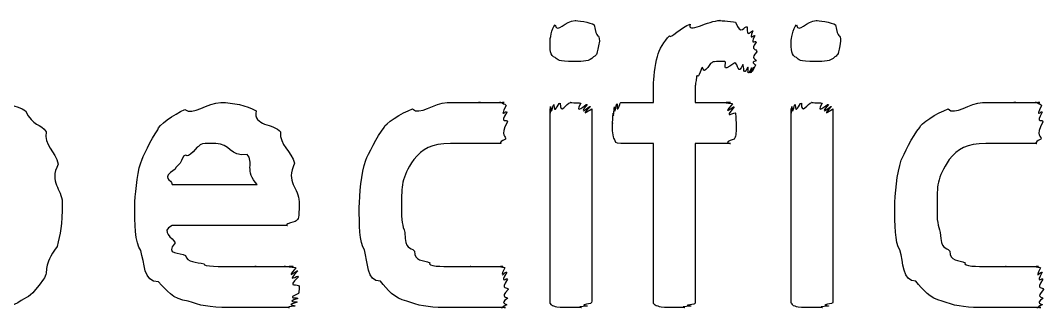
# Model space of a CAD drawing. Header units: millimetres. Extents: x 0 to 216, y 0 to 279.
# Drawn here: x 58.68 to 67.47, y 123.97 to 126.44 of the extents above; entities that cross this region are included whole.
import ezdxf

# ---------------------------------------------------------------- set-up
doc = ezdxf.new("R2010")
doc.units = ezdxf.units.MM
doc.layers.get('0').update_dxf_attribs({"linetype": 'CONTINUOUS'})

msp = doc.modelspace()

# ---------------------------------------------------------------- linework, layer by layer
at = {"color": 0}
for p, q in [((63.6556, 126.258), (63.6556, 126.258)), ((65.7296, 126.258), (65.7296, 126.258)), ((65.0088, 126.165), (65.0088, 126.165)), ((64.1216, 125.729), (64.1216, 125.878)), ((64.4797, 125.84), (64.4797, 125.729)), ((63.8404, 125.729), (64.1216, 125.729)), ((64.4797, 125.729), (64.7831, 125.729)), ((63.2312, 124.021), (63.2312, 125.674)), ((63.5896, 125.674), (63.5896, 124.021)), ((65.3052, 124.021), (65.3052, 125.674)), ((65.6636, 125.674), (65.6636, 124.021)), ((64.1216, 125.377), (63.8404, 125.377)), ((64.1216, 124.021), (64.1216, 125.377)), ((64.7831, 125.377), (64.4797, 125.377)), ((64.4797, 125.377), (64.4797, 124.021)), ((59.9817, 125.024), (60.7148, 125.024)), ((59.0367, 124.87), (59.0367, 124.87)), ((61.0732, 124.875), (61.0732, 124.815)), ((60.9685, 124.671), (59.9817, 124.671)), ((62.8703, 124.12), (62.8703, 124.12)), ((67.4744, 124.12), (67.4744, 124.12))]:
    msp.add_line(p, q, dxfattribs=at)
for points in [[(63.2753, 126.396), (63.2933, 126.317), (63.3649, 126.435), (63.4464, 126.435)], [(63.4464, 126.435), (63.4545, 126.435), (63.5811, 126.421), (63.6115, 126.396)], [(64.2592, 126.303), (64.2606, 126.273), (64.3654, 126.38), (64.4356, 126.402)], [(64.4356, 126.402), (64.4042, 126.317), (64.5954, 126.435), (64.6949, 126.435)], [(64.6949, 126.435), (64.6645, 126.435), (64.7831, 126.43), (64.8271, 126.419)], [(64.8271, 126.419), (64.8712, 126.294), (64.9041, 126.394), (64.9263, 126.38)], [(65.3493, 126.396), (65.3673, 126.317), (65.4389, 126.435), (65.5204, 126.435)], [(65.5204, 126.435), (65.5285, 126.435), (65.6551, 126.421), (65.6855, 126.396)], [(63.2312, 126.258), (63.2312, 126.266), (63.2449, 126.37), (63.2753, 126.396)], [(63.6115, 126.396), (63.6309, 126.27), (63.6556, 126.328), (63.6556, 126.258)], [(64.9263, 126.38), (64.9182, 126.27), (64.9676, 126.358), (64.976, 126.347)], [(64.976, 126.347), (64.9333, 126.248), (64.9884, 126.321), (64.9922, 126.303)], [(65.3052, 126.258), (65.3052, 126.266), (65.3189, 126.37), (65.3493, 126.396)], [(65.6855, 126.396), (65.7049, 126.27), (65.7296, 126.328), (65.7296, 126.258)], [(63.2753, 126.115), (63.2312, 126.129), (63.2312, 126.188), (63.2312, 126.258)], [(63.6556, 126.258), (63.6309, 126.133), (63.6393, 126.146), (63.6062, 126.121)], [(64.1544, 126.126), (64.1685, 126.184), (64.2151, 126.258), (64.2592, 126.303)], [(64.9922, 126.303), (64.9443, 126.214), (65.0035, 126.27), (65.0035, 126.248)], [(65.0035, 126.248), (64.9482, 126.17), (65.0088, 126.198), (65.0088, 126.165)], [(65.3493, 126.115), (65.3052, 126.129), (65.3052, 126.188), (65.3052, 126.258)], [(65.7296, 126.258), (65.7049, 126.133), (65.713, 126.146), (65.6802, 126.121)], [(65.0088, 126.165), (64.9482, 126.104), (65.0064, 126.106), (65.0035, 126.088)], [(63.4407, 126.082), (63.289, 126.082), (63.3042, 126.093), (63.2753, 126.115)], [(63.6062, 126.121), (63.5688, 126.082), (63.5208, 126.082), (63.4407, 126.082)], [(64.1216, 125.878), (64.1216, 125.924), (64.1325, 126.056), (64.1544, 126.126)], [(64.612, 126.066), (64.5365, 125.946), (64.5569, 126.045), (64.5351, 126.027)], [(64.7333, 126.082), (64.5982, 126.082), (64.6451, 126.077), (64.612, 126.066)], [(64.8215, 126.071), (64.6797, 125.964), (64.7665, 126.082), (64.7333, 126.082)], [(64.8878, 126.055), (64.849, 125.953), (64.8462, 126.067), (64.8215, 126.071)], [(64.9319, 126.033), (64.885, 125.939), (64.9055, 126.046), (64.8878, 126.055)], [(64.9979, 126.049), (64.9372, 125.935), (64.9884, 126.036), (64.9813, 126.033)], [(65.0035, 126.088), (64.9443, 126.071), (65.0007, 126.06), (64.9979, 126.049)], [(65.5147, 126.082), (65.363, 126.082), (65.3782, 126.093), (65.3493, 126.115)], [(65.6802, 126.121), (65.6428, 126.082), (65.5948, 126.082), (65.5147, 126.082)], [(64.5351, 126.027), (64.4962, 125.909), (64.5019, 125.983), (64.491, 125.95)], [(64.9647, 126.027), (64.9111, 125.928), (64.9457, 126.028), (64.9319, 126.033)], [(64.9813, 126.033), (64.9263, 125.928), (64.9718, 126.027), (64.9647, 126.027)], [(64.491, 125.95), (64.4772, 125.846), (64.4797, 125.884), (64.4797, 125.84)], [(58.4521, 125.729), (58.5184, 125.729), (58.6479, 125.705), (58.7223, 125.658)], [(60.0922, 125.669), (60.1581, 125.611), (60.2865, 125.729), (60.4008, 125.729)], [(60.4008, 125.729), (60.507, 125.729), (60.6185, 125.705), (60.7039, 125.658)], [(62.049, 125.674), (62.1055, 125.611), (62.2392, 125.729), (62.3464, 125.729)], [(62.3464, 125.729), (62.381, 125.729), (62.4473, 125.729), (62.4953, 125.729)], [(62.4953, 125.729), (62.4801, 125.729), (62.5919, 125.729), (62.6332, 125.729)], [(62.6332, 125.729), (62.5616, 125.729), (62.7105, 125.729), (62.7433, 125.729)], [(62.7433, 125.729), (62.7447, 125.729), (62.7987, 125.729), (62.8096, 125.729)], [(62.8096, 125.729), (62.7712, 125.729), (62.8329, 125.729), (62.8371, 125.729)], [(62.8371, 125.729), (62.7821, 125.729), (62.8495, 125.72), (62.8537, 125.702)], [(62.8537, 125.702), (62.7888, 125.578), (62.8594, 125.669), (62.8594, 125.647)], [(63.2368, 125.696), (63.2425, 125.597), (63.2534, 125.709), (63.2643, 125.713)], [(63.2643, 125.713), (63.2672, 125.608), (63.2975, 125.724), (63.3194, 125.724)], [(63.3194, 125.724), (63.3155, 125.611), (63.3748, 125.729), (63.4076, 125.729)], [(63.4076, 125.729), (63.3857, 125.729), (63.4739, 125.727), (63.4958, 125.724)], [(63.4958, 125.724), (63.4326, 125.608), (63.5399, 125.72), (63.5512, 125.713)], [(63.5512, 125.713), (63.4587, 125.597), (63.5744, 125.703), (63.5787, 125.696)], [(63.7854, 125.691), (63.7868, 125.6), (63.7992, 125.714), (63.8073, 125.718)], [(63.8073, 125.718), (63.8044, 125.611), (63.8295, 125.729), (63.8404, 125.729)], [(64.7831, 125.729), (64.6864, 125.729), (64.7954, 125.725), (64.7996, 125.718)], [(64.7996, 125.718), (64.6977, 125.6), (64.812, 125.705), (64.8159, 125.691)], [(65.3108, 125.696), (65.3161, 125.597), (65.3274, 125.709), (65.3383, 125.713)], [(65.3383, 125.713), (65.3411, 125.608), (65.3715, 125.724), (65.3934, 125.724)], [(65.3934, 125.724), (65.3891, 125.611), (65.4484, 125.729), (65.4816, 125.729)], [(65.4816, 125.729), (65.4597, 125.729), (65.5479, 125.727), (65.5697, 125.724)], [(65.5697, 125.724), (65.5066, 125.608), (65.6138, 125.72), (65.6248, 125.713)], [(65.6248, 125.713), (65.5327, 125.597), (65.6484, 125.703), (65.6527, 125.696)], [(66.6531, 125.674), (66.7096, 125.611), (66.8433, 125.729), (66.9505, 125.729)], [(66.9505, 125.729), (66.9851, 125.729), (67.0511, 125.729), (67.0994, 125.729)], [(67.0994, 125.729), (67.0842, 125.729), (67.1961, 125.729), (67.2373, 125.729)], [(67.2373, 125.729), (67.1657, 125.729), (67.3146, 125.729), (67.3474, 125.729)], [(67.3474, 125.729), (67.3488, 125.729), (67.4028, 125.729), (67.4137, 125.729)], [(67.4137, 125.729), (67.3749, 125.729), (67.437, 125.729), (67.4412, 125.729)], [(67.4412, 125.729), (67.3862, 125.729), (67.4536, 125.72), (67.4578, 125.702)], [(67.4578, 125.702), (67.3929, 125.578), (67.4631, 125.669), (67.4631, 125.647)], [(58.7223, 125.658), (58.783, 125.52), (58.8546, 125.553), (58.8987, 125.476)], [(59.8607, 125.493), (59.8565, 125.531), (59.9997, 125.627), (60.0922, 125.669)], [(60.7039, 125.658), (60.6764, 125.52), (60.8584, 125.553), (60.9134, 125.476)], [(61.8063, 125.514), (61.8035, 125.542), (61.9566, 125.641), (62.049, 125.674)], [(62.8594, 125.647), (62.793, 125.534), (62.8646, 125.597), (62.8646, 125.564)], [(63.2312, 125.674), (63.2312, 125.582), (63.2326, 125.688), (63.2368, 125.696)], [(63.5787, 125.696), (63.4697, 125.582), (63.5896, 125.681), (63.5896, 125.674)], [(63.7688, 125.553), (63.7688, 125.527), (63.7702, 125.614), (63.7741, 125.636)], [(63.7741, 125.636), (63.7755, 125.571), (63.7812, 125.676), (63.7854, 125.691)], [(64.8159, 125.691), (64.7086, 125.571), (64.8271, 125.658), (64.8271, 125.636)], [(64.8271, 125.636), (64.83, 125.527), (64.8324, 125.586), (64.8324, 125.553)], [(65.3052, 125.674), (65.3052, 125.582), (65.3066, 125.688), (65.3108, 125.696)], [(65.6527, 125.696), (65.5436, 125.582), (65.6636, 125.681), (65.6636, 125.674)], [(66.4104, 125.514), (66.4076, 125.542), (66.5607, 125.641), (66.6531, 125.674)], [(67.4631, 125.647), (67.3971, 125.534), (67.4688, 125.597), (67.4688, 125.564)], [(62.8646, 125.564), (62.793, 125.432), (62.8594, 125.444), (62.8481, 125.415)], [(63.7854, 125.415), (63.7688, 125.432), (63.7688, 125.49), (63.7688, 125.553)], [(64.8324, 125.553), (64.83, 125.432), (64.8271, 125.444), (64.8159, 125.415)], [(67.4688, 125.564), (67.3971, 125.432), (67.4631, 125.444), (67.4522, 125.415)], [(58.8987, 125.476), (58.874, 125.366), (58.9813, 125.306), (59.0035, 125.2)], [(59.7119, 125.211), (59.7309, 125.258), (59.7972, 125.415), (59.8607, 125.493)], [(60.9134, 125.476), (60.9039, 125.366), (61.0087, 125.308), (61.0348, 125.206)], [(61.6465, 125.233), (61.6687, 125.277), (61.7403, 125.44), (61.8063, 125.514)], [(66.2506, 125.233), (66.2725, 125.277), (66.3444, 125.44), (66.4104, 125.514)], [(60.3567, 125.377), (60.1832, 125.377), (60.2439, 125.366), (60.1969, 125.344)], [(60.6266, 125.283), (60.4806, 125.258), (60.4781, 125.377), (60.3567, 125.377)], [(62.3743, 125.377), (62.2117, 125.377), (62.133, 125.33), (62.06, 125.239)], [(62.545, 125.377), (62.4141, 125.377), (62.4403, 125.377), (62.3743, 125.377)], [(62.6664, 125.377), (62.6276, 125.377), (62.5919, 125.377), (62.545, 125.377)], [(62.7546, 125.377), (62.6967, 125.377), (62.702, 125.377), (62.6664, 125.377)], [(62.8096, 125.377), (62.7408, 125.377), (62.7765, 125.377), (62.7546, 125.377)], [(62.8481, 125.415), (62.7712, 125.377), (62.8234, 125.377), (62.8096, 125.377)], [(63.8404, 125.377), (63.7907, 125.377), (63.7963, 125.389), (63.7854, 125.415)], [(64.8159, 125.415), (64.6949, 125.377), (64.7968, 125.377), (64.7831, 125.377)], [(66.978, 125.377), (66.8154, 125.377), (66.7371, 125.33), (66.6641, 125.239)], [(67.1491, 125.377), (67.0183, 125.377), (67.0444, 125.377), (66.978, 125.377)], [(67.2705, 125.377), (67.2317, 125.377), (67.1961, 125.377), (67.1491, 125.377)], [(67.3587, 125.377), (67.3005, 125.377), (67.3061, 125.377), (67.2705, 125.377)], [(67.4137, 125.377), (67.3446, 125.377), (67.3806, 125.377), (67.3587, 125.377)], [(67.4522, 125.415), (67.3749, 125.377), (67.4275, 125.377), (67.4137, 125.377)], [(60.0812, 125.266), (60.0287, 125.156), (60.0273, 125.2), (60.0093, 125.156)], [(60.1969, 125.344), (60.0922, 125.218), (60.114, 125.3), (60.0812, 125.266)], [(60.7148, 125.024), (60.6019, 125.134), (60.6887, 125.22), (60.6266, 125.283)], [(59.0035, 125.2), (58.9181, 125.038), (59.0367, 124.987), (59.0367, 124.87)], [(59.6621, 124.842), (59.6621, 124.92), (59.6787, 125.101), (59.7119, 125.211)], [(61.0348, 125.206), (60.9547, 125.042), (61.0732, 124.992), (61.0732, 124.875)], [(61.5915, 124.825), (61.5915, 124.936), (61.6095, 125.123), (61.6465, 125.233)], [(62.06, 125.239), (61.951, 125.075), (61.9552, 125.014), (61.9552, 124.842)], [(66.1956, 124.825), (66.1956, 124.936), (66.2132, 125.123), (66.2506, 125.233)], [(66.6641, 125.239), (66.5551, 125.075), (66.5593, 125.014), (66.5593, 124.842)], [(60.0093, 125.156), (59.8745, 125.071), (59.9817, 125.071), (59.9817, 125.024)], [(59.0367, 124.87), (59.0367, 124.663), (59.0215, 124.602), (58.9926, 124.489)], [(59.7119, 124.456), (59.6621, 124.52), (59.6621, 124.695), (59.6621, 124.842)], [(61.6356, 124.462), (61.5915, 124.52), (61.5915, 124.689), (61.5915, 124.825)], [(61.9552, 124.842), (61.951, 124.696), (61.9637, 124.677), (61.9827, 124.611)], [(66.2397, 124.462), (66.1956, 124.52), (66.1956, 124.689), (66.1956, 124.825)], [(66.5593, 124.842), (66.5551, 124.696), (66.5674, 124.677), (66.5868, 124.611)], [(61.0732, 124.815), (61.0732, 124.715), (61.0623, 124.726), (61.0401, 124.704)], [(59.9817, 124.671), (59.8745, 124.616), (59.9902, 124.567), (60.0093, 124.522)], [(61.0401, 124.704), (60.9106, 124.671), (60.9935, 124.671), (60.9685, 124.671)], [(61.9827, 124.611), (61.9883, 124.45), (62.0282, 124.495), (62.0656, 124.45)], [(66.5868, 124.611), (66.5925, 124.45), (66.6323, 124.495), (66.6694, 124.45)], [(58.9926, 124.489), (58.8627, 124.321), (58.9276, 124.285), (58.8768, 124.208)], [(60.0093, 124.522), (59.9115, 124.413), (60.0562, 124.445), (60.0975, 124.412)], [(59.866, 124.186), (59.7309, 124.186), (59.7475, 124.349), (59.7119, 124.456)], [(60.0975, 124.412), (60.1102, 124.351), (60.1913, 124.358), (60.2576, 124.34)], [(61.7732, 124.192), (61.6536, 124.189), (61.6687, 124.354), (61.6356, 124.462)], [(62.0656, 124.45), (62.0614, 124.362), (62.1453, 124.374), (62.1979, 124.351)], [(66.3773, 124.192), (66.2573, 124.189), (66.2725, 124.354), (66.2397, 124.462)], [(66.6694, 124.45), (66.6655, 124.362), (66.7494, 124.374), (66.8016, 124.351)], [(60.2576, 124.34), (60.2425, 124.318), (60.4037, 124.318), (60.5, 124.318)], [(60.5, 124.318), (60.5331, 124.318), (60.6446, 124.318), (60.7039, 124.318)], [(60.7039, 124.318), (60.6503, 124.318), (60.8115, 124.318), (60.8528, 124.318)], [(60.8528, 124.318), (60.8528, 124.318), (60.9314, 124.318), (60.9575, 124.318)], [(60.9575, 124.318), (60.9078, 124.318), (61.0087, 124.318), (61.0235, 124.318)], [(61.0235, 124.318), (60.9328, 124.318), (61.0415, 124.314), (61.0457, 124.307)], [(61.0457, 124.307), (60.9438, 124.189), (61.0581, 124.293), (61.0623, 124.28)], [(62.1979, 124.351), (62.1676, 124.318), (62.3136, 124.318), (62.3796, 124.318)], [(62.3796, 124.318), (62.4184, 124.318), (62.5023, 124.318), (62.5507, 124.318)], [(62.5507, 124.318), (62.5133, 124.318), (62.6403, 124.318), (62.6773, 124.318)], [(62.6773, 124.318), (62.7048, 124.318), (62.7433, 124.318), (62.7655, 124.318)], [(62.7655, 124.318), (62.7518, 124.318), (62.811, 124.318), (62.8262, 124.318)], [(62.8262, 124.318), (62.7736, 124.318), (62.8385, 124.314), (62.8428, 124.307)], [(62.8428, 124.307), (62.7849, 124.186), (62.8551, 124.287), (62.8594, 124.269)], [(66.8016, 124.351), (66.7713, 124.318), (66.9177, 124.318), (66.9837, 124.318)], [(66.9837, 124.318), (67.0221, 124.318), (67.1065, 124.318), (67.1544, 124.318)], [(67.1544, 124.318), (67.1174, 124.318), (67.244, 124.318), (67.2814, 124.318)], [(67.2814, 124.318), (67.3089, 124.318), (67.3474, 124.318), (67.3696, 124.318)], [(67.3696, 124.318), (67.3559, 124.318), (67.4151, 124.318), (67.4303, 124.318)], [(67.4303, 124.318), (67.3777, 124.318), (67.4426, 124.314), (67.4469, 124.307)], [(67.4469, 124.307), (67.3887, 124.186), (67.4592, 124.287), (67.4631, 124.269)], [(58.8768, 124.208), (58.7608, 124.05), (58.7608, 124.07), (58.6839, 124.026)], [(61.0623, 124.28), (60.9519, 124.164), (61.0676, 124.252), (61.0676, 124.23)], [(61.0676, 124.23), (60.9547, 124.12), (61.0732, 124.181), (61.0732, 124.147)], [(62.8594, 124.269), (62.793, 124.153), (62.8646, 124.233), (62.8646, 124.208)], [(62.8646, 124.208), (62.7959, 124.101), (62.8703, 124.153), (62.8703, 124.12)], [(67.4631, 124.269), (67.3971, 124.153), (67.4688, 124.233), (67.4688, 124.208)], [(67.4688, 124.208), (67.4, 124.101), (67.4744, 124.153), (67.4744, 124.12)], [(60.1197, 124.021), (59.9846, 124.038), (59.9352, 124.112), (59.866, 124.186)], [(61.0732, 124.147), (61.0732, 124.065), (61.0704, 124.105), (61.0676, 124.087)], [(61.9993, 124.021), (61.8917, 124.043), (61.8352, 124.117), (61.7732, 124.192)], [(62.8703, 124.12), (62.7959, 124.038), (62.8675, 124.065), (62.8646, 124.043)], [(66.6034, 124.021), (66.4958, 124.043), (66.4393, 124.117), (66.3773, 124.192)], [(67.4744, 124.12), (67.4, 124.038), (67.4716, 124.065), (67.4688, 124.043)], [(58.6839, 124.026), (58.6066, 123.965), (58.5184, 123.965), (58.4193, 123.965)], [(61.0623, 124.043), (60.948, 124.006), (61.0595, 124.021), (61.0567, 124.01)], [(61.0676, 124.087), (60.9519, 124.032), (61.0651, 124.056), (61.0623, 124.043)], [(62.8646, 124.043), (62.793, 123.994), (62.8618, 124.001), (62.8594, 123.988)], [(67.4688, 124.043), (67.3971, 123.994), (67.4659, 124.001), (67.4631, 123.988)], [(60.4668, 123.965), (60.3017, 123.965), (60.2188, 123.983), (60.1197, 124.021)], [(60.682, 123.965), (60.5109, 123.965), (60.5441, 123.965), (60.4668, 123.965)], [(60.8584, 123.965), (60.7603, 123.965), (60.748, 123.965), (60.682, 123.965)], [(60.985, 123.965), (60.8637, 123.965), (60.9092, 123.965), (60.8584, 123.965)], [(61.0401, 123.977), (60.93, 123.965), (61.0182, 123.965), (60.985, 123.965)], [(61.0567, 124.01), (60.941, 123.983), (61.0471, 123.988), (61.0401, 123.977)], [(62.3136, 123.965), (62.1894, 123.965), (62.0903, 123.983), (61.9993, 124.021)], [(62.4734, 123.965), (62.363, 123.965), (62.3686, 123.965), (62.3136, 123.965)], [(62.6223, 123.965), (62.4692, 123.965), (62.5285, 123.965), (62.4734, 123.965)], [(62.7433, 123.965), (62.6787, 123.965), (62.6692, 123.965), (62.6223, 123.965)], [(62.8206, 123.965), (62.7489, 123.965), (62.7793, 123.965), (62.7433, 123.965)], [(62.8481, 123.965), (62.7779, 123.965), (62.8343, 123.965), (62.8206, 123.965)], [(62.8594, 123.988), (62.7888, 123.965), (62.8551, 123.965), (62.8481, 123.965)], [(63.2368, 123.999), (63.2312, 123.994), (63.2312, 124.012), (63.2312, 124.021)], [(63.2643, 123.977), (63.2425, 123.98), (63.2435, 123.99), (63.2368, 123.999)], [(63.3194, 123.965), (63.2672, 123.968), (63.2781, 123.972), (63.2643, 123.977)], [(63.4076, 123.965), (63.3155, 123.965), (63.3444, 123.965), (63.3194, 123.965)], [(63.4958, 123.965), (63.3857, 123.965), (63.4436, 123.965), (63.4076, 123.965)], [(63.5512, 123.977), (63.4326, 123.968), (63.5208, 123.968), (63.4958, 123.965)], [(63.5787, 123.999), (63.4587, 123.98), (63.5649, 123.983), (63.5512, 123.977)], [(63.5896, 124.021), (63.5868, 123.994), (63.5854, 124.006), (63.5787, 123.999)], [(64.1269, 123.993), (64.1216, 123.99), (64.1216, 124.01), (64.1216, 124.021)], [(64.16, 123.977), (64.1325, 123.98), (64.1339, 123.989), (64.1269, 123.993)], [(64.2151, 123.965), (64.1615, 123.968), (64.1738, 123.972), (64.16, 123.977)], [(64.3033, 123.965), (64.2056, 123.965), (64.2373, 123.965), (64.2151, 123.965)], [(64.3862, 123.965), (64.2758, 123.965), (64.3364, 123.965), (64.3033, 123.965)], [(64.4412, 123.977), (64.3199, 123.968), (64.4081, 123.968), (64.3862, 123.965)], [(64.4687, 123.993), (64.3488, 123.98), (64.455, 123.983), (64.4412, 123.977)], [(64.4797, 124.021), (64.4772, 123.99), (64.4758, 124), (64.4687, 123.993)], [(65.3108, 123.999), (65.3052, 123.994), (65.3052, 124.012), (65.3052, 124.021)], [(65.3383, 123.977), (65.3161, 123.98), (65.3175, 123.99), (65.3108, 123.999)], [(65.3934, 123.965), (65.3411, 123.968), (65.3521, 123.972), (65.3383, 123.977)], [(65.4816, 123.965), (65.3891, 123.965), (65.4184, 123.965), (65.3934, 123.965)], [(65.5697, 123.965), (65.4597, 123.965), (65.5175, 123.965), (65.4816, 123.965)], [(65.6248, 123.977), (65.5066, 123.968), (65.5948, 123.968), (65.5697, 123.965)], [(65.6527, 123.999), (65.5327, 123.98), (65.6389, 123.983), (65.6248, 123.977)], [(65.6636, 124.021), (65.6608, 123.994), (65.6594, 124.006), (65.6527, 123.999)], [(66.9177, 123.965), (66.7935, 123.965), (66.6944, 123.983), (66.6034, 124.021)], [(67.0775, 123.965), (66.9671, 123.965), (66.9727, 123.965), (66.9177, 123.965)], [(67.2264, 123.965), (67.0733, 123.965), (67.1326, 123.965), (67.0775, 123.965)], [(67.3474, 123.965), (67.2828, 123.965), (67.273, 123.965), (67.2264, 123.965)], [(67.4247, 123.965), (67.353, 123.965), (67.3834, 123.965), (67.3474, 123.965)], [(67.4522, 123.965), (67.382, 123.965), (67.4384, 123.965), (67.4247, 123.965)], [(67.4631, 123.988), (67.3929, 123.965), (67.4592, 123.965), (67.4522, 123.965)]]:
    msp.add_open_spline(points, degree=3, dxfattribs=at)

doc.saveas('drawing.dxf')
